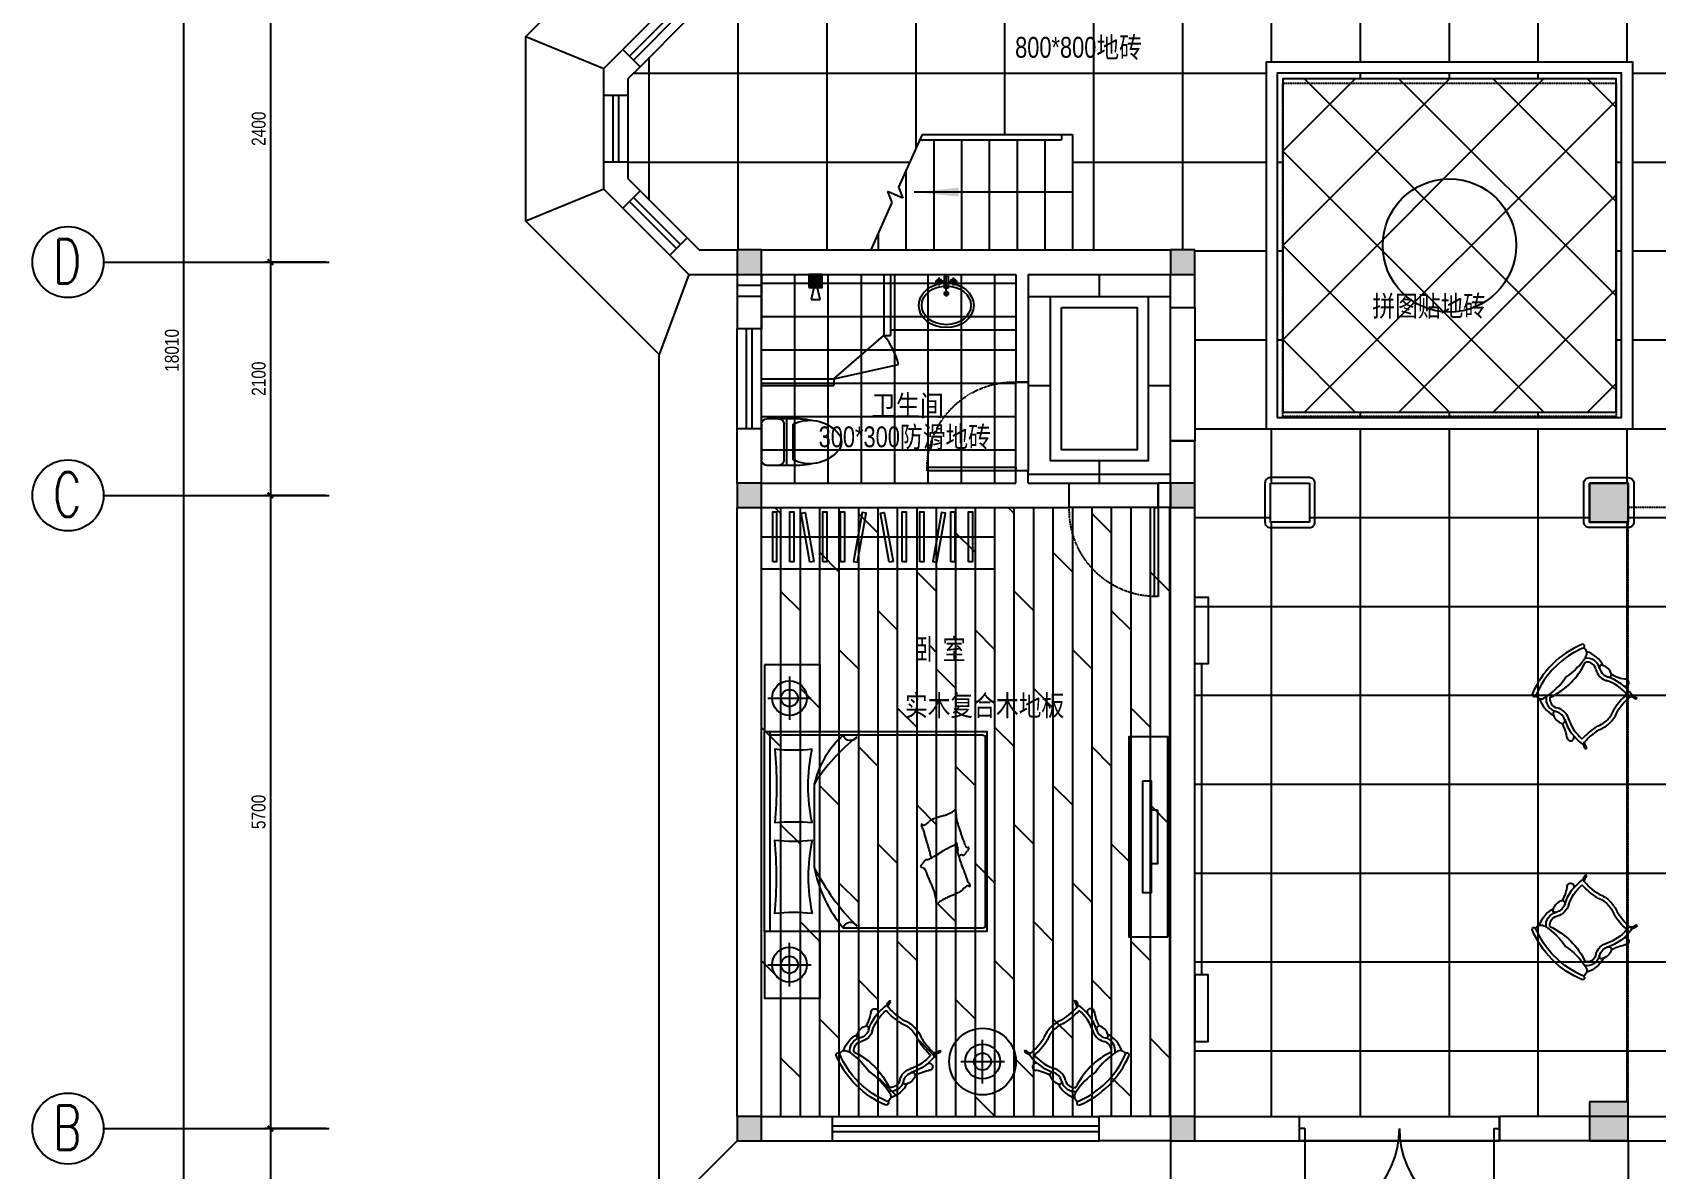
# Model space of a CAD drawing. Extents: x 160245 to 405305, y -111140 to 232735.
# Drawn here: x 160245 to 174860, y 211880 to 222116 of the extents above; entities that cross this region are included whole.
import ezdxf

# ---------------------------------------------------------------- set-up
doc = ezdxf.new("R2010")
doc.units = 0
doc.header["$LTSCALE"] = 10
doc.header["$MEASUREMENT"] = 0
doc.linetypes.add('DASH', pattern=[0.35, 0.25, -0.1])
doc.layers.get('Defpoints').update_dxf_attribs({"color": 229})
for name, color, linetype in [('Door 门', 107, 'Continuous'), ('P-Furniture 家具', 153, 'Continuous'), ('P-Make furniture 固定制作', 154, 'Continuous'), ('P-O wall 原始墙体', 245, 'Continuous'), ('P-o 原建筑尺寸', 8, 'Continuous'), ('P-Stair 楼梯（原建筑设备）', 159, 'Continuous'), ('P-Text  平面文字', 9, 'Continuous'), ('P-Ware 洁具', 153, 'Continuous'), ('P-window 窗', 107, 'Continuous'), ('地面布置图', 250, 'Continuous')]:
    doc.layers.add(name, color=color, linetype=linetype)
doc.styles.add('1', font='simplex.shx', dxfattribs={"width": 0.8, "height": 3})
doc.styles.add('PDC DIM', font='PMingLiU-ExtB.ttf', dxfattribs={"width": 0.85})
doc.dimstyles.new('PDC-A2', dxfattribs={"dimscale": 0, "dimtxt": 2.5, "dimasz": 1, "dimexe": 1, "dimexo": 1, "dimgap": 0.7, "dimtad": 1, "dimdec": 0, "dimtxsty": 'PDC DIM', "dimblk": 'ARCHTICK', "dimcen": 1, "dimdle": 1, "dimclrd": 8, "dimclre": 8, "dimclrt": 9, "dimadec": 0, "dimazin": 0, "dimtfac": 1, "dimtdec": 0, "dimtix": 1, "dimtmove": 2, "dimatfit": 3, "dimldrblk": 'PDC A2 T R', "dimfxl": 10, "dimfxlon": 1, "dimarcsym": 0})

# ---------------------------------------------------------------- blocks, each defined once
blk = doc.blocks.new('_ArchTick')
at = {"color": 0, "linetype": 'ByBlock', "const_width": 0.4}
blk.add_lwpolyline([(-0.5, -0.5), (0.5, 0.5)], dxfattribs=at)
blk = doc.blocks.new('*D1394')
at = {"layer": 'Defpoints', "color": 0}
for p in [(163066, 222449), (162386, 220049), (163066, 220049)]:
    blk.add_point(p, dxfattribs=at)
at = {"layer": 'P-o 原建筑尺寸', "color": 8, "lineweight": -2}
for p, q in [((162886, 222449), (162336, 222449)), ((162386, 222499), (162386, 219999)), ((162886, 220049), (162336, 220049))]:
    blk.add_line(p, q, dxfattribs=at)
at = {"layer": 'P-o 原建筑尺寸', "color": 8, "lineweight": -2, "xscale": 50, "yscale": 50, "zscale": 50}
for p, rotation in [((162386, 222449), 90), ((162386, 220049), 270)]:
    blk.add_blockref('_ArchTick', p, dxfattribs=dict(at, rotation=rotation))
at = {"layer": 'P-o 原建筑尺寸', "color": 9, "insert": (162281, 221249), "char_height": 125, "attachment_point": 5, "rotation": 90, "style": 'PDC DIM'}
blk.add_mtext('2400', dxfattribs=at)
blk = doc.blocks.new('PDC A2 T R')
at = {"color": 0, "linetype": 'ByBlock'}
blk.add_line((0, 0), (-2, 0), dxfattribs=at)
for points in [[(-2.15, 0.89), (-1.49, 1.35), (-0.6, 0), (0, 0)], [(-2.15, -0.89), (-1.49, -1.35), (-0.6, 0), (0, 0)]]:
    blk.add_solid(points, dxfattribs=at)
blk = doc.blocks.new('*D1395')
at = {"layer": 'Defpoints', "color": 0}
for p in [(163066, 220049), (162386, 217949), (163066, 217949)]:
    blk.add_point(p, dxfattribs=at)
at = {"layer": 'P-o 原建筑尺寸', "color": 8, "lineweight": -2}
for p, q in [((162386, 220099), (162386, 217899)), ((162886, 220049), (162336, 220049)), ((162886, 217949), (162336, 217949))]:
    blk.add_line(p, q, dxfattribs=at)
at = {"layer": 'P-o 原建筑尺寸', "color": 8, "lineweight": -2, "xscale": 50, "yscale": 50, "zscale": 50}
for p, rotation in [((162386, 220049), 90), ((162386, 217949), 270)]:
    blk.add_blockref('_ArchTick', p, dxfattribs=dict(at, rotation=rotation))
at = {"layer": 'P-o 原建筑尺寸', "color": 9, "insert": (162281, 218999), "char_height": 125, "attachment_point": 5, "rotation": 90, "style": 'PDC DIM'}
blk.add_mtext('2100', dxfattribs=at)
blk = doc.blocks.new('*D1396')
at = {"layer": 'Defpoints', "color": 0}
for p in [(163066, 217949), (162386, 212249), (163066, 212249)]:
    blk.add_point(p, dxfattribs=at)
at = {"layer": 'P-o 原建筑尺寸', "color": 8, "lineweight": -2}
for p, q in [((162886, 217949), (162336, 217949)), ((162386, 217999), (162386, 212199)), ((162886, 212249), (162336, 212249))]:
    blk.add_line(p, q, dxfattribs=at)
at = {"layer": 'P-o 原建筑尺寸', "color": 8, "lineweight": -2, "xscale": 50, "yscale": 50, "zscale": 50}
for p, rotation in [((162386, 217949), 90), ((162386, 212249), 270)]:
    blk.add_blockref('_ArchTick', p, dxfattribs=dict(at, rotation=rotation))
at = {"layer": 'P-o 原建筑尺寸', "color": 9, "insert": (162280, 215099), "char_height": 125, "attachment_point": 5, "rotation": 90, "style": 'PDC DIM'}
blk.add_mtext('5700', dxfattribs=at)
blk = doc.blocks.new('*D1397')
at = {"layer": 'Defpoints', "color": 0}
for p in [(163066, 212249), (162386, 210449), (163066, 210449)]:
    blk.add_point(p, dxfattribs=at)
at = {"layer": 'P-o 原建筑尺寸', "color": 8, "lineweight": -2}
for p, q in [((162886, 212249), (162336, 212249)), ((162386, 212299), (162386, 210399)), ((162886, 210449), (162336, 210449))]:
    blk.add_line(p, q, dxfattribs=at)
at = {"layer": 'P-o 原建筑尺寸', "color": 8, "lineweight": -2, "xscale": 50, "yscale": 50, "zscale": 50}
for p, rotation in [((162386, 212249), 90), ((162386, 210449), 270)]:
    blk.add_blockref('_ArchTick', p, dxfattribs=dict(at, rotation=rotation))
at = {"layer": 'P-o 原建筑尺寸', "color": 9, "insert": (162281, 211349), "char_height": 125, "attachment_point": 5, "rotation": 90, "style": 'PDC DIM'}
blk.add_mtext('1800', dxfattribs=at)
blk = doc.blocks.new('*D1399')
at = {"layer": 'Defpoints', "color": 0}
for p in [(162482, 228259), (161605, 210249), (162482, 210249)]:
    blk.add_point(p, dxfattribs=at)
at = {"layer": 'P-o 原建筑尺寸', "color": 8, "lineweight": -2}
for p, q in [((161605, 228309), (161605, 210199)), ((162105, 228259), (161555, 228259)), ((162105, 210249), (161555, 210249))]:
    blk.add_line(p, q, dxfattribs=at)
at = {"layer": 'P-o 原建筑尺寸', "color": 8, "lineweight": -2, "xscale": 50, "yscale": 50, "zscale": 50}
for p, rotation in [((161605, 228259), 90), ((161605, 210249), 270)]:
    blk.add_blockref('_ArchTick', p, dxfattribs=dict(at, rotation=rotation))
at = {"layer": 'P-o 原建筑尺寸', "color": 9, "insert": (161500, 219254), "char_height": 125, "attachment_point": 5, "rotation": 90, "style": 'PDC DIM'}
blk.add_mtext('18010', dxfattribs=at)
blk = doc.blocks.new('SSSS')
for p, q in [((856794, 499669, -15375), (856784, 499678, -15375)), ((857218, 499214, -15375), (857227, 499204, -15375))]:
    blk.add_line(p, q)
at = {"extrusion": (0, 0, -1)}
for centre, major_axis, start_param, end_param in [((857334, 500042, -15375), (64.8, 64.8), 4.351156, 4.827121), ((857291, 500127, -15375), (13.2, 13.2), 3.155607, 5.575796), ((856952, 499394, -15375), (641, 462), -0.522611, -0.124183), ((856952, 499394, -15375), (648, 511), -0.477574, -0.079847), ((857320, 499837, -15375), (179, 179), 4.437093, 5.218793), ((857244, 499905, -15375), (82.9, 82.9), 4.194514, 5.69631), ((857244, 499904, -15375), (59.1, 59.1), 4.165911, 5.671809), ((857319, 500067, -15375), (49.4, 49.4), 3.38514, 4.109763), ((857820, 500369, -15375), (526, 390), 2.840921, 3.238211), ((857877, 500254, -15375), (476, 476), 3.176041, 3.517832), ((857173, 499446, -15375), (355, 243), 4.391398, 5.039042), ((856895, 499813, -15375), (22.6, 22.6), 2.079527, 5.5707), ((857173, 499446, -15375), (280, 280), 4.65198, 5.224488), ((856841, 500245, -15375), (285, 285), 1.892603, 2.247891), ((857128, 499854, -15375), (77.7, 77.7), 4.200346, 5.299936), ((857046, 499883, -15375), (17.4, 17.4), 1.936621, 3.954463), ((857024, 499965, -15375), (77.7, 77.7), 1.052146, 2.151735), ((857025, 499964, -15375), (102, 102), 1.072742, 2.131397), ((857113, 499944, -15375), (13.7, 13.7), -1.141, 1.209896), ((857988, 500190, -15375), (546, 362), 2.766543, 3.163834), ((856955, 499391, -15375), (653, 446), -0.15433, 0.244098), ((856955, 499391, -15375), (669, 483), -0.127957, 0.26977), ((856841, 499624, -15375), (55.9, 55.9), 4.691991, 5.409), ((856841, 499624, -15375), (46, 46), 4.691991, 5.596688), ((856410, 499233, -15375), (447, 447), -0.060105, 0.252149), ((856416, 499230, -15375), (470, 470), -0.019263, 0.246227), ((857877, 500254, -15375), (476, 476), 2.83425, 3.176041), ((857710, 499678, -15375), (-13.2, 13.2), 2.347081, 4.767271), ((857225, 499646, -15375), (202, 202), 3.176041, 3.602051), ((857225, 499646, -15375), (177, 177), 3.176041, 3.6236), ((857529, 499424, -15375), (102, 102), 4.220684, 5.27934), ((857530, 499424, -15375), (77.7, 77.7), 4.200346, 5.299936), ((857484, 499647, -15375), (59.1, 59.1), 0.680273, 2.186171), ((857485, 499646, -15375), (82.9, 82.9), 0.655771, 2.157568), ((857515, 499513, -15375), (13.7, 13.7), -1.141, 1.209896), ((857423, 499728, -15375), (179, 179), 1.133288, 1.914989), ((857652, 499711, -15375), (49.4, 49.4), 2.242319, 2.966941), ((857628, 499727, -15375), (-64.8, 64.8), 3.095756, 3.571721), ((857225, 499646, -15375), (202, 202), 2.750031, 3.176041), ((857225, 499646, -15375), (177, 177), 2.728481, 3.176041), ((856754, 498867, -15375), (470, 470), -0.177331, 0.08816), ((857022, 499607, -15375), (349, 252), 0.966914, 1.614558), ((857022, 499607, -15375), (280, 280), 1.127593, 1.700102), ((857796, 499222, -15375), (285, 285), 4.104191, 4.459478), ((857450, 499451, -15375), (17.4, 17.4), 2.397619, 4.415461), ((857426, 499534, -15375), (77.7, 77.7), 1.052146, 2.151735), ((856757, 498861, -15375), (447, 447), -0.183253, 0.129001), ((857177, 499264, -15375), (46, 46), 0.755393, 1.66009), ((857177, 499264, -15375), (55.9, 55.9), 0.943081, 1.66009), ((857369, 499305, -15375), (22.6, 22.6), 0.781382, 4.272554)]:
    blk.add_ellipse(centre, major_axis=major_axis, ratio=1, start_param=start_param, end_param=end_param, dxfattribs=at)
blk = doc.blocks.new('A$C5E9C12C4')
at = {"color": 250, "linetype": 'ByBlock'}
for p, q in [((834, 1968), (834, 52)), ((2545, 1988), (858, 1988)), ((2569, 709), (2569, 1968)), ((1276, 446), (2024, 446)), ((500, 29), (500, 421)), ((2900, 29), (2900, 421)), ((304, 225), (696, 225)), ((3096, 225), (2704, 225))]:
    blk.add_line(p, q, dxfattribs=at)
at = {"linetype": 'ByBlock'}
blk.add_line((2600, 52), (800, 52), dxfattribs=at)
for points in [[(800, 0), (800, 2000), (2600, 2000), (2600, 0)], [(200, 0), (800, 0), (800, 500), (200, 500)], [(2600, 0), (3200, 0), (3200, 500), (2600, 500)]]:
    blk.add_lwpolyline(points, close=True, dxfattribs=at)
at = {"color": 250, "linetype": 'ByBlock'}
for points in [[(2328, 1583, 0.101392), (2346, 1564, -0.223768), (2352, 1554, -0.25558), (2349, 1550, -0.081563), (2335, 1545, -0.071805), (2318, 1544, 0.069985), (2301, 1543, 0.03546), (2245, 1529, 0.029432), (2181, 1505, 0.001554), (2150, 1491, -0.00152), (2119, 1477, -0.004735), (2086, 1464, 0.00382), (2046, 1447, 0.296001), (2027, 1419, -0.649774), (2007, 1411, -0.02319), (2002, 1414, 0.0288), (1999, 1417, 0.005727), (1992, 1421, -0.004358), (1983, 1427, -0.027528), (1966, 1439, -0.046214), (1957, 1448, -0.194121), (1953, 1461, 0.133719), (1950, 1480, 0.011505), (1932, 1514, 0.008882), (1907, 1557, 0.012426), (1871, 1612, -0.033612), (1859, 1632), (1837, 1677), (1820, 1712, 0.224341), (1806, 1723, -0.722772), (1805, 1730, -0.103513), (1809, 1730, 0.053465), (1816, 1730, 0.030109), (1838, 1734, -0.031436), (1859, 1738, -0.05324), (1874, 1738, 0.05518), (1888, 1738, 0.056271), (1912, 1744, 0.0108), (2033, 1785, 0.00456), (2114, 1815, 0.01125), (2147, 1828, 0.069394), (2164, 1838, -0.079756), (2179, 1847, -0.106399), (2193, 1849, -0.328642), (2197, 1847, -0.299547), (2196, 1841, 0.189917), (2191, 1834, 0.033518), (2191, 1826, 0.075627), (2191, 1822, 0.053489), (2195, 1816, 0.017838), (2208, 1799, 0.038394), (2226, 1781, -0.059529), (2237, 1769, -0.035943), (2249, 1749, -0.011245), (2280, 1681, -0.006203), (2293, 1650, 0.010783), (2301, 1633, 0.019485), (2306, 1622, 0.005062)], [(960, 429, -0.058596), (960, 94, -0.042773), (1621, 94, -0.052163), (1621, 429, -0.107964)], [(2440, 429, 0.058596), (2440, 94, 0.042773), (1779, 94, 0.052163), (1779, 429, 0.107964)]]:
    blk.add_lwpolyline(points, format="xyb", close=True, dxfattribs=at)
for centre, radius in [((500, 225), 157), ((500, 225), 76.4), ((2900, 225), 157), ((2900, 225), 76.4)]:
    blk.add_circle(centre, radius, dxfattribs=at)
for centre, radius, start, end in [((809, 773), 71, 291.0659, 56.8343), ((2192, 1893), 1712, 218.287, 237.6721), ((1004, 2397), 2202, 297.6031, 314.6948), ((2591, 773), 71, 123.1657, 248.9341), ((1476, 1291), 868, 222.3133, 256.6516), ((1798, 1612), 1187, 280.9894, 310.5056)]:
    blk.add_arc(centre, radius, start, end, dxfattribs=at)
at = {"color": 250, "linetype": 'ByBlock', "extrusion": (0, 0, -1)}
for centre, major_axis, start_param, end_param in [((858, 1968), (-24, 0), 0, 1.570796), ((2545, 1968), (24, 0), -1.570796, 0)]:
    blk.add_ellipse(centre, major_axis=major_axis, ratio=0.833333, start_param=start_param, end_param=end_param, dxfattribs=at)
at = {"color": 250, "linetype": 'ByBlock'}
for centre, major_axis, ratio, start_param, end_param in [((1447, 2213), (-599, 0), 0.833333, 1.856206, 1.973901), ((-517, 6051), (5605, 0), 0.833333, -1.167692, -1.161476), ((4045, -2712), (5858, 0), 0.833333, 1.974037, 1.980117), ((2506, 294), (1936, 0), 0.833333, 1.955096, 1.974037), ((665, 4086), (2973, 0), 0.833333, -1.186496, -1.171214), ((1809, 1830), (-34.4, 0), 0.833333, 1.970378, 3.121515), ((1855, 1829), (-12.2, 0), 0.833333, 3.958241, 6.263107), ((1818, 1796), (-66.9, 0), 0.833333, 3.865498, 3.958241), ((1900, 1857), (-43.4, 0), 0.833333, 0.723905, 0.839074), ((2117, 2058), (367, 0), 0.833333, 3.980666, 4.003573), ((1465, 1424), (-634, 0), 0.833333, 3.98614, 4.003573), ((1747, 1689), (209, 0), 0.833333, 0.734464, 0.844548), ((1847, 1764), (-74.3, 0), 0.833333, 3.691331, 3.876056), ((1892, 1787), (21.7, 0), 0.833333, -0.217207, 0.549738), ((1956, 1776), (-44, 0), 0.833333, -0.217207, 0.314514), ((2832, 2013), (965, 0), 0.833333, 3.456107, 3.479223), ((1523, 1715), (16.1, 0), 0.833333, 3.048091, 3.928657), ((1512, 1716), (5.57, 0), 0.833333, 2.047199, 3.048091), ((1532, 1684), (-48.9, 0), 0.833333, -1.419924, -1.094394), ((1460, 1663), (72.5, 0), 0.833333, 0.382878, 0.787064), ((1533, 1677), (57.5, 0), 0.833333, 1.43494, 1.721669), ((-843, 890), (2407, 701), 0.471108, 0.022718, 0.08572), ((1549, 1774), (60.5, 0), 0.833333, 4.576533, 4.856018), ((3093, 1932), (-1582, 0), 0.833333, 0.241571, 0.266382), ((1499, 2065), (-413, 0), 0.833333, 1.714425, 1.856206), ((3421, 2007), (1923, 0), 0.833333, 3.407974, 3.452952), ((1771, 1564), (-189, 0), 0.833333, 0.31136, 0.455068), ((1671, 1523), (-77.8, 0), 0.833333, 0.455068, 0.692904), ((1468, 1383), (-186, 0), 0.833333, 3.680998, 3.834497), ((1338, 1318), (-338, 0), 0.833333, 3.609654, 3.680998), ((3402, -2386), (4890, 0), 0.833333, 1.903868, 1.922108), ((2791, -912), (3019, 0), 0.833333, 1.860669, 1.903868), ((1960, 1410), (112, 0), 0.833333, 1.758186, 1.860669), ((1640, 1415), (-6.04, 0), 0.833333, -0.932369, 0.231794), ((1638, 1415), (-4.26, 0), 0.833333, 0.231794, 1.501884), ((1628, 1429), (-13.6, 0), 0.833333, 2.209223, 2.959949), ((1640, 1440), (-33.8, 0), 0.833333, 1.501884, 1.925887), ((1605, 1431), (37.8, 0), 0.833333, 0.25431, 0.468061), ((1569, 1438), (74, 0), 0.833333, -0.181643, -0.047623), ((1628, 1435), (14.7, 0), 0.833333, -0.047623, 0.25431), ((1632, 1458), (57.7, 0), 0.833333, -1.215705, -0.897354), ((1715, 1371), (76, 0), 0.833333, 1.967107, 2.244238), ((1996, 812), (-804, 0), 0.833333, -1.219485, -1.174486)]:
    blk.add_ellipse(centre, major_axis=major_axis, ratio=ratio, start_param=start_param, end_param=end_param, dxfattribs=at)
blk = doc.blocks.new('fffg')
blk.add_lwpolyline([(143, 670), (109, 670), (109, -130), (143, -130)], close=True)
at = {"color": 8, "linetype": 'DASH'}
blk.add_arc((123, -110), 780, 88.5421, 181.4579, dxfattribs=at)
blk = doc.blocks.new('A$C437E590E')
at = {"color": 8, "linetype": 'ByBlock'}
for p, q in [((202, 422), (202, 501)), ((275, 313), (275, 510)), ((347, 422), (347, 501)), ((243, 462), (164, 462)), ((247, 340), (303, 340)), ((275, 368), (275, 312)), ((306, 462), (386, 462))]:
    blk.add_line(p, q, dxfattribs=at)
at = {"linetype": 'ByBlock'}
for p, q in [((257, 393), (257, 514)), ((293, 514), (257, 514)), ((293, 514), (293, 393)), ((293, 393), (257, 393))]:
    blk.add_line(p, q, dxfattribs=at)
for centre, radius in [((204, 462), 25), ((204, 462), 17.9), ((346, 462), 25), ((346, 462), 17.9)]:
    blk.add_circle(centre, radius, dxfattribs=at)
at = {"color": 8, "linetype": 'ByBlock'}
for radius in [19.5, 11.9]:
    blk.add_circle((275, 340), radius, dxfattribs=at)
at = {"linetype": 'ByBlock'}
blk.add_ellipse((275, 222), major_axis=(-275, 0), ratio=0.809091, dxfattribs=at)
at = {"color": 8, "linetype": 'ByBlock'}
blk.add_ellipse((275, 222), major_axis=(-246, 0), ratio=0.786583, dxfattribs=at)
blk = doc.blocks.new('asdfsdafa3')
for p, q in [((201603, -49207), (201707, -49207)), ((201707, -49207), (201901, -49207)), ((201782, -49207), (201782, -49627)), ((201554, -49577), (201554, -49256)), ((201757, -49256), (201757, -49577)), ((201839, -49256), (201839, -49577)), ((201603, -49627), (201707, -49627)), ((201707, -49627), (201901, -49627))]:
    blk.add_line(p, q)
for centre, radius, start, end in [((201603, -49256), 49.5, 90, 180), ((201707, -49256), 49.5, 0, 90), ((201988, -49558), 337, 42.8306, 116.2777), ((201885, -49706), 500, 75.8795, 88.2029), ((202157, -49416), 116, 359.4502, 47.9126), ((201988, -49275), 337, 243.7223, 317.1694), ((202157, -49418), 116, 312.0874, 0.5498), ((201603, -49577), 49.5, 180, 270), ((201707, -49577), 49.5, 270, 0), ((201885, -49127), 500, 271.7971, 284.1205)]:
    blk.add_arc(centre, radius, start, end)
blk = doc.blocks.new('A$C17F62748')
at = {"linetype": 'ByBlock'}
for p, q in [((60, 50), (19, 227)), ((19, 227), (101, 227)), ((101, 227), (60, 50)), ((120, 0), (0, 120)), ((0, 0), (120, 120)), ((18, 102), (102, 102)), ((18, 90), (102, 90)), ((18, 78), (102, 78)), ((18, 66), (102, 66)), ((18, 54), (102, 54)), ((18, 42), (102, 42)), ((18, 30), (102, 30)), ((99, 28), (21, 28)), ((21, 28), (21, 0)), ((51, 59), (51, 28)), ((69, 59), (69, 28)), ((99, 0), (99, 28))]:
    blk.add_line(p, q, dxfattribs=at)
for points in [[(0, 120), (120, 120), (120, 0), (0, 0)], [(12, 108), (108, 108), (108, 12), (12, 12)], [(18, 102), (102, 102), (102, 18), (18, 18)]]:
    blk.add_lwpolyline(points, close=True, dxfattribs=at)

msp = doc.modelspace()

# ---------------------------------------------------------------- hatches: boundary and pattern name
at = {"layer": '地面布置图'}
h = msp.add_hatch(dxfattribs=at)
h.set_pattern_fill('_USER', color=256, scale=800, style=0, double=1, pattern_type=0)
h.set_pattern_definition([(0, (172995.5, 218548.5), (0, 800), []), (90, (172995.5, 218548.5), (-800, 5e-14), [])])
h.paths.add_polyline_path([(171735.5, 217708.5), (171385.5, 217708.5), (171385.5, 218058.5), (171735.5, 218058.5)], flags=16)
h.paths.add_polyline_path([(174255.5, 217708.5), (174255.5, 218058.5), (174605.5, 218058.5), (174605.5, 217708.5)], flags=16)
h.paths.add_polyline_path([(171345.5, 218548.5), (171345.5, 221848.5), (174645.5, 221848.5), (174645.5, 218548.5)], flags=16)
h.paths.add_polyline_path([(171445.5, 218648.5), (171445.5, 221748.5), (174545.5, 221748.5), (174545.5, 218648.5)], flags=0)
h.paths.add_polyline_path([(171495.5, 218698.5), (171495.5, 221698.5), (174495.5, 221698.5), (174495.5, 218698.5)], flags=0)
h.paths.add_polyline_path([(175429.5, 214582.8), (176063.2, 214582.8), (176063.2, 214970.3), (175429.5, 214970.3)], flags=16)
h.paths.add_polyline_path([(170705.5, 220158.5), (170705.5, 212358.5), (171645.5, 212358.5), (171645.5, 212358.5), (173445.5, 212358.5), (174255.5, 212358.5), (174255.5, 212488.5), (174605.5, 212488.5), (174605.5, 212358.5), (177279.9, 212358.5), (177658.4, 212737), (178507, 213585.6), (178885.5, 213964.1), (178885.5, 216233), (177279.9, 217838.5), (175285.5, 217838.5), (175285.5, 222338.5), (166585.5, 222338.5), (166244.1, 222338.5), (165605.5, 221700), (165605.5, 220797.1), (166244.1, 220158.5), (167788.1, 220158.5), (167978.1, 220585), (167940.1, 220684), (168077.1, 220623), (168039.1, 220722), (168251.3, 221198.5), (169605.5, 221198.5), (169605.5, 220158.5)])
h.paths.add_polyline_path([(170139.5, 219938.5), (170485.5, 219938.5), (169205.5, 219938.5), (169508.7, 219938.5)], flags=17)
h = msp.add_hatch(dxfattribs=at)
h.set_pattern_fill('_USER', color=256, scale=600, angle=45, style=0, double=1, pattern_type=0)
h.set_pattern_definition([(45, (171495.5, 220198.5), (-424.26, 424.26), []), (135, (171495.5, 220198.5), (-424.26, -424.26), [])])
h.paths.add_polyline_path([(171495.5, 218698.5), (174495.5, 218698.5), (174495.5, 221698.5), (171495.5, 221698.5)])
h = msp.add_hatch(dxfattribs=at)
h.set_pattern_fill('_USER', color=256, scale=300, angle=90, style=0, double=1, pattern_type=0)
h.set_pattern_definition([(90, (166805.5, 218058.52), (-300, 2e-14), []), (180, (166805.5, 218058.52), (-4e-14, -300), [])])
h.paths.add_polyline_path([(166805.5, 219938.5), (166805.5, 219448.5), (166805.5, 218548.5), (166805.5, 218058.5), (169095.5, 218058.5), (169095.5, 218168.5), (169095.5, 218968.5), (169095.5, 219938.5)])
h.paths.add_polyline_path([(167737.9, 218580.9), (168515.5, 218580.9), (168515.5, 218942.8), (167737.9, 218942.8)], flags=24)
h = msp.add_hatch(dxfattribs=at)
h.set_pattern_fill('_USER', color=256, scale=800, style=0, double=1, pattern_type=0)
h.set_pattern_definition([(0, (169845.5, 219738.5), (0, 800), []), (90, (169845.5, 219738.5), (-800, 5e-14), [])])
h.paths.add_polyline_path([(169205.5, 219938.5), (169205.5, 218968.5), (169205.5, 218168.5), (169205.5, 218058.5), (169575.5, 218058.5), (170375.5, 218058.5), (170485.5, 218058.5), (170485.5, 218438.5), (170485.5, 219638.5), (170485.5, 219938.5)])
h.paths.add_polyline_path([(169405.5, 218258.5), (170285.5, 218258.5), (170285.5, 219738.5), (169405.5, 219738.5)], flags=16)
h = msp.add_hatch(dxfattribs=at)
h.set_pattern_fill('DOLMIT', color=256, scale=700, angle=90, style=0, double=1)
h.set_pattern_definition([(90, (166805.49, 212358.52), (-175, 1e-14), []), (135, (166805.5, 212358.5), (-350, -350), [247.487, -494.975])])
h.paths.add_polyline_path([(166805.5, 212358.5), (167445.5, 212358.5), (169845.5, 212358.5), (170485.5, 212358.5), (170485.5, 217838.5), (170375.5, 217838.5), (169575.5, 217838.5), (169095.5, 217838.5), (166805.5, 217838.5)])
h.paths.add_polyline_path([(168031.9, 215868.8), (169724.5, 215868.8), (169724.5, 216257.9), (168031.9, 216257.9)], flags=24)
h.paths.add_polyline_path([(168114.7, 216380.3), (168745.7, 216380.3), (168745.7, 216759.6), (168114.7, 216759.6)], flags=24)

# ---------------------------------------------------------------- linework, layer by layer
at = {"layer": 'Door 门'}
for p, q in [((171695.5, 212248.5), (171645.5, 212248.5)), ((171695.5, 212248.5), (171695.5, 211398.5)), ((173395.5, 212248.5), (173445.5, 212248.5)), ((173395.5, 212248.5), (173395.5, 211398.5)), ((171645.5, 212138.5), (173445.5, 212138.5))]:
    msp.add_line(p, q, dxfattribs=at)
for centre, start, end in [((171695.5, 212248.5), 270, 0), ((173395.5, 212248.5), 180.00001, 270.00001)]:
    msp.add_arc(centre, 850, start, end, dxfattribs=at)
at = {"layer": 'P-Furniture 家具'}
for p, q in [((167905.5, 219938.5), (167905.5, 219388.5)), ((167965.5, 219938.5), (167965.5, 219388.5)), ((167455.5, 218998.5), (167905.5, 219388.5)), ((167905.5, 219388.5), (167965.5, 219388.5)), ((167965.5, 219438.5), (169095.5, 219438.5)), ((167455.5, 218998.5), (168037, 219126.6)), ((166805.5, 218998.5), (167455.5, 218998.5)), ((166805.5, 218938.5), (167455.5, 218938.5)), ((167455.5, 218998.5), (167455.5, 218938.5)), ((168905.5, 217288.5), (168905.5, 217838.5)), ((166805.5, 217288.5), (168905.5, 217288.5))]:
    msp.add_line(p, q, dxfattribs=at)
at = {"layer": 'P-Furniture 家具', "color": 8, "linetype": 'DASH'}
for p, q in [((175285.5, 217838.5), (174605.5, 217838.5)), ((174605.5, 212488.5), (174605.5, 217708.5))]:
    msp.add_line(p, q, dxfattribs=at)
at = {"layer": 'P-Furniture 家具', "color": 8}
msp.add_line((166805.5, 217574.3), (168905.5, 217574.3), dxfattribs=at)
at = {"layer": 'P-Furniture 家具', "linetype": 'ByBlock'}
for p, q in [((168795.1, 212655.3), (168795.1, 213048)), ((168598.7, 212851.7), (168991.5, 212851.7))]:
    msp.add_line(p, q, dxfattribs=at)
at = {"layer": 'P-Furniture 家具', "color": 250, "linetype": 'DASH'}
for points in [[(171495.5, 221658.5), (174495.5, 221658.5), (174495.5, 218658.5), (171495.5, 218658.5)], [(169405.5, 219738.5), (170285.5, 219738.5), (170285.5, 218258.5), (169405.5, 218258.5)], [(169505.5, 219638.5), (170185.5, 219638.5), (170185.5, 218358.5), (169505.5, 218358.5)]]:
    msp.add_lwpolyline(points, close=True, dxfattribs=at)
at = {"layer": 'P-Furniture 家具'}
for points in [[(171735.5, 218108.5), (171385.5, 218108.5, 0.4142136), (171335.5, 218058.5), (171335.5, 217708.5, 0.4142136), (171385.5, 217658.5), (171735.5, 217658.5, 0.4142136), (171785.5, 217708.5), (171785.5, 218058.5, 0.4142136)], [(174255.5, 218108.5), (174605.5, 218108.5, -0.4142136), (174655.5, 218058.5), (174655.5, 217708.5, -0.4142136), (174605.5, 217658.5), (174255.5, 217658.5, -0.4142136), (174205.5, 217708.5), (174205.5, 218058.5, -0.4142136)]]:
    msp.add_lwpolyline(points, format="xyb", close=True, dxfattribs=at)
for points in [[(174255.5, 218058.5), (174605.5, 218058.5), (174605.5, 217708.5), (174255.5, 217708.5)], [(170462.5, 213974.9), (170462.5, 215774.9), (170112.5, 215774.9), (170112.5, 213974.9)]]:
    msp.add_lwpolyline(points, close=True, dxfattribs=at)
at = {"layer": 'P-Furniture 家具', "color": 8}
for points in [[(166906.6, 217349.3), (166906.6, 217799.3), (166941.6, 217799.3), (166941.6, 217349.3)], [(167061.3, 217349.3), (167061.3, 217799.3), (167096.3, 217799.3), (167096.3, 217349.3)], [(167241.2, 217346.7), (167163, 217789.8), (167197.5, 217795.9), (167275.6, 217352.8)], [(167358.5, 217349.3), (167358.5, 217799.3), (167393.5, 217799.3), (167393.5, 217349.3)], [(167517.3, 217349.3), (167517.3, 217799.3), (167552.3, 217799.3), (167552.3, 217349.3)], [(167668.8, 217346.7), (167747, 217789.8), (167712.5, 217795.9), (167634.4, 217352.8)], [(167954.5, 217346.7), (167876.4, 217789.8), (167910.8, 217795.9), (167989, 217352.8)], [(168071.8, 217349.3), (168071.8, 217799.3), (168106.8, 217799.3), (168106.8, 217349.3)], [(168230.6, 217349.3), (168230.6, 217799.3), (168265.6, 217799.3), (168265.6, 217349.3)], [(168382.2, 217346.7), (168460.3, 217789.8), (168425.8, 217795.9), (168347.7, 217352.8)], [(168510.6, 217349.3), (168510.6, 217799.3), (168545.6, 217799.3), (168545.6, 217349.3)], [(168669.3, 217349.3), (168669.3, 217799.3), (168704.3, 217799.3), (168704.3, 217349.3)], [(170235.5, 215374.9), (170235.5, 214374.9), (170315.5, 214374.9), (170315.5, 215374.9)], [(170368.4, 215116.6), (170368.4, 214631), (170315.5, 214631), (170315.5, 215116.6)]]:
    msp.add_lwpolyline(points, close=True, dxfattribs=at)
at = {"layer": 'P-Furniture 家具'}
for centre, radius in [((172995.5, 220198.5), 600), ((168795.1, 212851.7), 300)]:
    msp.add_circle(centre, radius, dxfattribs=at)
at = {"layer": 'P-Furniture 家具', "linetype": 'ByBlock'}
for radius in [157, 76.4]:
    msp.add_circle((168795.1, 212851.7), radius, dxfattribs=at)
at = {"layer": 'P-Furniture 家具'}
msp.add_arc((167455.5, 218998.5), 595.5, 12.42048, 40.91434, dxfattribs=at)
at = {"layer": 'P-Make furniture 固定制作'}
msp.add_line((170765.5, 216433.5), (170765.5, 213633.5), dxfattribs=at)
for points in [[(170705.5, 217033.5), (170825.5, 217033.5), (170825.5, 216433.5), (170705.5, 216433.5)], [(170705.5, 213033.5), (170825.5, 213033.5), (170825.5, 213633.5), (170705.5, 213633.5)]]:
    msp.add_lwpolyline(points, close=True, dxfattribs=at)
at = {"layer": 'P-O wall 原始墙体'}
for p, q in [((165557.1, 221962.7), (165385.5, 221791.1)), ((165712.6, 221807.1), (165557.1, 221962.7)), ((165385.5, 221548.5), (165385.5, 221791.1)), ((165712.6, 221807.1), (165605.5, 221700)), ((165605.5, 221548.5), (165605.5, 221700)), ((165605.5, 221548.5), (165385.5, 221548.5)), ((165385.5, 220706), (165385.5, 220948.5)), ((165605.5, 220948.5), (165385.5, 220948.5)), ((165605.5, 220797.1), (165605.5, 220948.5)), ((165557.1, 220534.4), (165385.5, 220706)), ((165712.6, 220689.9), (165557.1, 220534.4)), ((165712.6, 220689.9), (165605.5, 220797.1)), ((166136.9, 220265.7), (165981.3, 220110.1)), ((166244.1, 220158.5), (166136.9, 220265.7)), ((166152.9, 219938.5), (165981.3, 220110.1)), ((166244.1, 220158.5), (166585.5, 220158.5)), ((166585.5, 220158.5), (166585.5, 219938.5)), ((166805.5, 220158.5), (166585.5, 220158.5)), ((166585.5, 220158.5), (166585.5, 219938.5)), ((166805.5, 220158.5), (169095.5, 220158.5)), ((166805.5, 219938.5), (166805.5, 220158.5)), ((169095.5, 220158.5), (170485.5, 220158.5)), ((170485.5, 220158.5), (170485.5, 219938.5)), ((170705.5, 220158.5), (170485.5, 220158.5)), ((170485.5, 220158.5), (170485.5, 219938.5)), ((170705.5, 219938.5), (170705.5, 220158.5)), ((166152.9, 219938.5), (166585.5, 219938.5)), ((166585.5, 219938.5), (166585.5, 219448.5)), ((166585.5, 219938.5), (166805.5, 219938.5)), ((166805.5, 219838.5), (166585.5, 219838.5)), ((166805.5, 219938.5), (169095.5, 219938.5)), ((166805.5, 219938.5), (166805.5, 219448.5)), ((169095.5, 219938.5), (169095.5, 218968.5)), ((169205.5, 219938.5), (170485.5, 219938.5)), ((169205.5, 219938.5), (169205.5, 218968.5)), ((169205.5, 219934), (169205.5, 219434)), ((170485.5, 219938.5), (170705.5, 219938.5)), ((170485.5, 219638.5), (170485.5, 219938.5)), ((170705.5, 219638.5), (170705.5, 219938.5)), ((166805.5, 219738.5), (166585.5, 219738.5)), ((170485.5, 219638.5), (170705.5, 219638.5)), ((166805.5, 219448.5), (166585.5, 219448.5)), ((169205.5, 218968.5), (169095.5, 218968.5)), ((166585.5, 218058.5), (166585.5, 218548.5)), ((166805.5, 218548.5), (166585.5, 218548.5)), ((166805.5, 218058.5), (166805.5, 218548.5)), ((170485.5, 212358.5), (170485.5, 218438.5)), ((170485.5, 218438.5), (170705.5, 218438.5)), ((170705.5, 212358.5), (170705.5, 218438.5)), ((166585.5, 218058.5), (166585.5, 217838.5)), ((166805.5, 218058.5), (166585.5, 218058.5)), ((166585.5, 218058.5), (166585.5, 217838.5)), ((166805.5, 218058.5), (169095.5, 218058.5)), ((166805.5, 217838.5), (166805.5, 218058.5)), ((169095.5, 218058.5), (169095.5, 218168.5)), ((169205.5, 218168.5), (169095.5, 218168.5)), ((169205.5, 218058.5), (169205.5, 218168.5)), ((169205.5, 218058.5), (169575.5, 218058.5)), ((169575.5, 217838.5), (169575.5, 218058.5)), ((170485.5, 218058.5), (170375.5, 218058.5)), ((170375.5, 217838.5), (170375.5, 218058.5)), ((170485.5, 218058.5), (170485.5, 217838.5)), ((170705.5, 218058.5), (170485.5, 218058.5)), ((170485.5, 218058.5), (170485.5, 217838.5)), ((170705.5, 217838.5), (170705.5, 218058.5)), ((171385.5, 217708.5), (171385.5, 218058.5)), ((171385.5, 218058.5), (171735.5, 218058.5)), ((171735.5, 218058.5), (171735.5, 217708.5)), ((171735.5, 218058.5), (171735.5, 217708.5)), ((174255.5, 218058.5), (174255.5, 217708.5)), ((174605.5, 218058.5), (174255.5, 218058.5)), ((174255.5, 218058.5), (174255.5, 217708.5)), ((174605.5, 217708.5), (174605.5, 218058.5)), ((166585.5, 212358.5), (166585.5, 217838.5)), ((166585.5, 217838.5), (166805.5, 217838.5)), ((166805.5, 217838.5), (169095.5, 217838.5)), ((166805.5, 212358.5), (166805.5, 217838.5)), ((169095.5, 217838.5), (169575.5, 217838.5)), ((170485.5, 217838.5), (170375.5, 217838.5)), ((170485.5, 217838.5), (170705.5, 217838.5)), ((171735.5, 217708.5), (171385.5, 217708.5)), ((174255.5, 217708.5), (174605.5, 217708.5)), ((166585.5, 212358.5), (166585.5, 212138.5)), ((166805.5, 212358.5), (166585.5, 212358.5)), ((166585.5, 212358.5), (166585.5, 212138.5)), ((166805.5, 212358.5), (167445.5, 212358.5)), ((166805.5, 212138.5), (166805.5, 212358.5)), ((167445.5, 212138.5), (167445.5, 212358.5)), ((170485.5, 212358.5), (169845.5, 212358.5)), ((169845.5, 212138.5), (169845.5, 212358.5)), ((170485.5, 212358.5), (170485.5, 212138.5)), ((170705.5, 212358.5), (170485.5, 212358.5)), ((170485.5, 212358.5), (170485.5, 212138.5)), ((170705.5, 212358.5), (171645.5, 212358.5)), ((170705.5, 212138.5), (170705.5, 212358.5)), ((171645.5, 212138.5), (171645.5, 212358.5)), ((174605.5, 212358.5), (173445.5, 212358.5)), ((173445.5, 212138.5), (173445.5, 212358.5)), ((174255.5, 212488.5), (174255.5, 212138.5)), ((174605.5, 212488.5), (174255.5, 212488.5)), ((174255.5, 212488.5), (174255.5, 212138.5)), ((174605.5, 212138.5), (174605.5, 212488.5)), ((174605.5, 212358.5), (175545.5, 212358.5)), ((166585.5, 212138.5), (166805.5, 212138.5)), ((166805.5, 212138.5), (167445.5, 212138.5)), ((170485.5, 212138.5), (169845.5, 212138.5)), ((170485.5, 212138.5), (170705.5, 212138.5)), ((170705.5, 212138.5), (171645.5, 212138.5)), ((174605.5, 212138.5), (173445.5, 212138.5)), ((174255.5, 212138.5), (174605.5, 212138.5)), ((174605.5, 212138.5), (175545.5, 212138.5))]:
    msp.add_line(p, q, dxfattribs=at)
for points in [[(166585.5, 220158.5), (166805.5, 220158.5), (166585.5, 219938.5), (166805.5, 219938.5)], [(170485.5, 220158.5), (170705.5, 220158.5), (170485.5, 219938.5), (170705.5, 219938.5)], [(166585.5, 218058.5), (166805.5, 218058.5), (166585.5, 217838.5), (166805.5, 217838.5)], [(170485.5, 218058.5), (170705.5, 218058.5), (170485.5, 217838.5), (170705.5, 217838.5)], [(174255.5, 218058.5), (174605.5, 218058.5), (174255.5, 217708.5), (174605.5, 217708.5)], [(166585.5, 212358.5), (166805.5, 212358.5), (166585.5, 212138.5), (166805.5, 212138.5)], [(170485.5, 212358.5), (170705.5, 212358.5), (170485.5, 212138.5), (170705.5, 212138.5)], [(174255.5, 212488.5), (174605.5, 212488.5), (174255.5, 212138.5), (174605.5, 212138.5)]]:
    msp.add_solid(points, dxfattribs=at)
at = {"layer": 'P-o 原建筑尺寸'}
for p, q in [((160885, 220048.5), (162916.4, 220048.5)), ((160885, 217948.5), (162916.4, 217948.5)), ((160885, 212248.5), (162916.4, 212248.5))]:
    msp.add_line(p, q, dxfattribs=at)
for centre in [(160565, 220048.5), (160565, 217948.5), (160565, 212248.5)]:
    msp.add_circle(centre, 320, dxfattribs=at)
at = {"layer": 'P-Stair 楼梯（原建筑设备）'}
for p, q in [((164685.5, 222081), (165885.5, 223281)), ((164685.5, 220416), (164685.5, 222081)), ((164685.5, 222081), (165385.5, 221791.1)), ((168251.3, 221198.5), (168039.1, 220722)), ((168229.1, 221148.5), (169505.5, 221148.5)), ((168251.3, 221198.5), (169605.5, 221198.5)), ((168355.5, 221148.5), (168355.5, 220158.5)), ((168605.5, 221148.5), (168605.5, 220158.5)), ((168855.5, 221148.5), (168855.5, 220158.5)), ((169105.5, 221148.5), (169105.5, 220158.5)), ((169355.5, 221148.5), (169355.5, 220158.5)), ((169505.5, 221198.5), (169505.5, 221148.5)), ((169605.5, 221198.5), (169605.5, 220158.5)), ((168105.5, 220871.1), (168105.5, 220158.5)), ((165385.5, 220706), (164685.5, 220416)), ((167940.1, 220684), (167978.1, 220585)), ((168077.1, 220623), (167940.1, 220684)), ((168039.1, 220722), (168077.1, 220623)), ((167978.1, 220585), (167788.1, 220158.5)), ((169605.5, 220678.5), (168179.5, 220678.5)), ((165885.5, 219216), (164685.5, 220416)), ((167855.5, 220309.9), (167855.5, 220158.5)), ((166152.9, 219938.5), (165885.5, 219216)), ((165885.5, 211438.5), (165885.5, 219216)), ((166585.5, 212138.5), (165885.5, 211438.5)), ((170485.5, 212138.5), (170485.5, 209648.5)), ((174605.5, 212138.5), (174605.5, 209648.5))]:
    msp.add_line(p, q, dxfattribs=at)
msp.add_solid([(168179.5, 220678.5), (168579.5, 220638.5), (168579.5, 220718.5)], dxfattribs=at)
at = {"layer": 'P-window 窗'}
for p, q in [((165981.3, 222386.9), (165557.1, 221962.7)), ((166041.4, 222326.8), (165617.2, 221902.6)), ((166076.8, 222291.5), (165652.5, 221867.2)), ((166136.9, 222231.4), (165712.6, 221807.1)), ((165385.5, 220948.5), (165385.5, 221548.5)), ((165470.5, 220948.5), (165470.5, 221548.5)), ((165520.5, 220948.5), (165520.5, 221548.5)), ((165605.5, 220948.5), (165605.5, 221548.5)), ((166136.9, 220265.7), (165712.6, 220689.9)), ((166041.4, 220170.2), (165617.2, 220594.5)), ((166076.8, 220205.6), (165652.5, 220629.8)), ((165981.3, 220110.1), (165557.1, 220534.4)), ((166585.5, 218548.5), (166585.5, 219448.5)), ((166670.5, 218548.5), (166670.5, 219448.5)), ((166720.5, 218548.5), (166720.5, 219448.5)), ((166805.5, 218548.5), (166805.5, 219448.5)), ((167445.5, 212358.5), (169845.5, 212358.5)), ((167445.5, 212273.5), (169845.5, 212273.5)), ((167445.5, 212223.5), (169845.5, 212223.5)), ((167445.5, 212138.5), (169845.5, 212138.5))]:
    msp.add_line(p, q, dxfattribs=at)
at = {"layer": '地面布置图'}
for points in [[(171345.5, 218548.5), (174645.5, 218548.5), (174645.5, 221848.5), (171345.5, 221848.5)], [(171445.5, 218648.5), (174545.5, 218648.5), (174545.5, 221748.5), (171445.5, 221748.5)], [(171495.5, 218698.5), (174495.5, 218698.5), (174495.5, 221698.5), (171495.5, 221698.5)], [(169405.5, 219738.5), (170285.5, 219738.5), (170285.5, 218258.5), (169405.5, 218258.5)], [(169505.5, 219638.5), (170185.5, 219638.5), (170185.5, 218358.5), (169505.5, 218358.5)], [(170485.5, 219638.5), (170705.5, 219638.5), (170705.5, 218438.5), (170485.5, 218438.5)], [(169095.5, 218968.5), (169205.5, 218968.5), (169205.5, 218168.5), (169095.5, 218168.5)], [(169575.5, 218058.5), (170375.5, 218058.5), (170375.5, 217838.5), (169575.5, 217838.5)], [(171645.5, 212358.5), (173445.5, 212358.5), (173445.5, 212138.5), (171645.5, 212138.5)]]:
    msp.add_lwpolyline(points, close=True, dxfattribs=at)

# ---------------------------------------------------------------- block references
at = {"layer": 'Door 门', "xscale": -1}
for p, rotation in [((168965.4, 218311.6), 90), ((170232.4, 217708.4), 180)]:
    msp.add_blockref('fffg', p, dxfattribs=dict(at, rotation=rotation))
at = {"layer": 'P-Furniture 家具', "linetype": 'ByBlock', "xscale": -1, "rotation": 180}
msp.add_blockref('asdfsdafa3', (-34748.2, 169012.4), dxfattribs=at)
at = {"layer": 'P-Furniture 家具', "xscale": -1}
for p, rotation in [((1013228.7, -313593.9, 15375), 357.9698093843107), ((-669374.2, 742660.8, 15375), 177.9698093842464)]:
    msp.add_blockref('SSSS', p, dxfattribs=dict(at, rotation=rotation))
at = {"layer": 'P-Furniture 家具', "linetype": 'ByBlock', "rotation": 270}
msp.add_blockref('A$C5E9C12C4', (166832.4, 216623.5), dxfattribs=at)
at = {"layer": 'P-Furniture 家具'}
for p, rotation in [((1013228.7, 743790.9, 15375), 182.0301906156892), ((1006964.4, 742660.8, 15375), 182.0301906156893)]:
    msp.add_blockref('SSSS', p, dxfattribs=dict(at, rotation=rotation))
at = {"layer": 'P-Ware 洁具', "linetype": 'ByBlock', "xscale": -1, "rotation": 180}
msp.add_blockref('A$C17F62748', (167232.5, 219938.5), dxfattribs=at)
at = {"layer": 'P-Ware 洁具', "color": 1, "linetype": 'ByBlock', "xscale": 0.9, "yscale": 0.9, "zscale": 0.9}
msp.add_blockref('A$C437E590E', (168221, 219459.3), dxfattribs=at)

# ---------------------------------------------------------------- texts
at = {"layer": 'P-o 原建筑尺寸', "style": '1', "width": 0.7}
for s, p in [('D', (160430.6, 219856.5)), ('C', (160430.6, 217756.5)), ('B', (160430.6, 212056.5))]:
    msp.add_text(s, height=400, dxfattribs=at).set_placement(p)
at = {"layer": 'P-Text  平面文字', "style": 'PDC DIM', "width": 0.8}
msp.add_text('卧 室', height=187.5, dxfattribs=at).set_placement((168178, 216469.7))
at = {"layer": 'P-Text  平面文字', "insert": (167795.5, 218642.5), "char_height": 187.5, "width": 1231.747, "attachment_point": 7, "style": 'PDC DIM'}
msp.add_mtext('卫生间', dxfattribs=at)
at = {"layer": '地面布置图', "style": 'PDC DIM', "width": 0.8}
for s, p in [('800*800地砖', (169087.9, 221888.3)), ('拼图贴地砖', (172302.2, 219559.7)), ('300*300防滑地砖', (167319.7, 218382)), ('实木复合木地板', (168096.8, 215963.1))]:
    msp.add_text(s, height=187.5, dxfattribs=at).set_placement(p)

# ---------------------------------------------------------------- dimensions: what is measured, and where the dimension line sits
at = {"layer": 'P-o 原建筑尺寸'}
for base, p1, p2, picture, middle in [((161604.6, 210248.5), (162482.3, 228258.5), (162482.3, 210248.5), '*D1399', (161500, 219253.5)), ((162385.7, 220048.5), (163066.4, 222448.5), (163066.4, 220048.5), '*D1394', (162281.1, 221248.5)), ((162385.7, 217948.5), (163066.4, 220048.5), (163066.4, 217948.5), '*D1395', (162281.1, 218998.5)), ((162385.7, 212248.5), (163066.4, 217948.5), (163066.4, 212248.5), '*D1396', (162279.9, 215098.5)), ((162385.7, 210448.5), (163066.4, 212248.5), (163066.4, 210448.5), '*D1397', (162281.1, 211348.5))]:
    dim = msp.add_linear_dim(base=base, p1=p1, p2=p2, angle=90, dimstyle='PDC-A2', override={"dimscale": 50}, dxfattribs=at)
    dim.commit()
    dim.dimension.update_dxf_attribs({"geometry": picture, "text_midpoint": middle})

doc.saveas('drawing.dxf')
